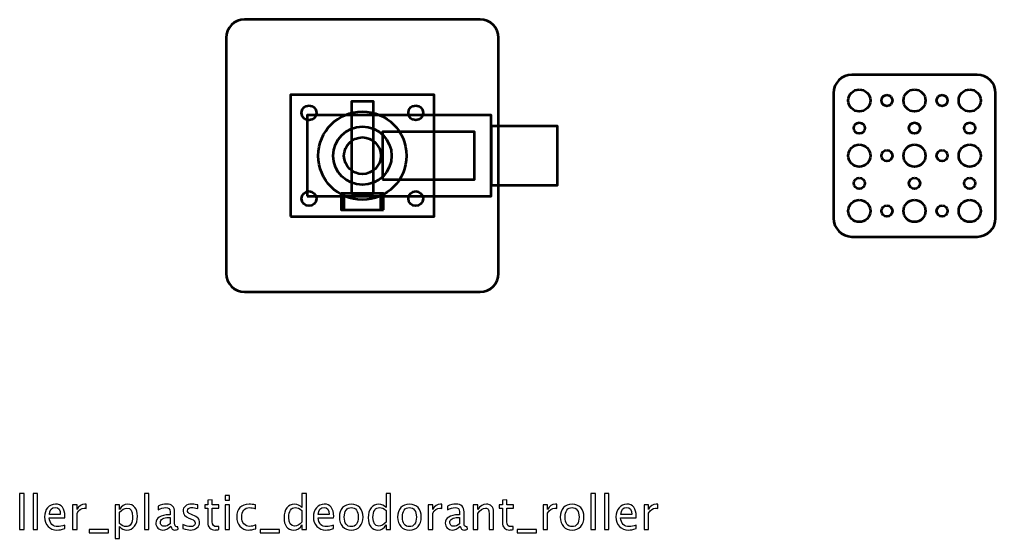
# Model space of a CAD drawing. Header units: centimetres. Extents: x -26.9 to 37.3, y -43.5 to 43.3.
# Drawn here: x 5.69 to 32.2, y -11.9 to 2.2 of the extents above; entities that cross this region are included whole.
import ezdxf

# ---------------------------------------------------------------- set-up
doc = ezdxf.new("R2010")
doc.units = ezdxf.units.CM
doc.header["$MEASUREMENT"] = 0
doc.layers.add('Layer 1', color=7, linetype='Continuous')

msp = doc.modelspace()

# ---------------------------------------------------------------- linework, layer by layer
at = {"layer": 'Layer 1', "color": 4, "lineweight": 53}
for points in [[(13.05, -3.15), (16.95, -3.15), (16.95, 0.15), (13.05, 0.15), (13.05, -3.15)], [(13.5, -2.6), (18.5, -2.6), (18.5, -0.4), (13.5, -0.4), (13.5, -2.6)], [(18.5, -2.3), (20.3, -2.3), (20.3, -0.7), (18.5, -0.7), (18.5, -2.3)], [(15.55, -2.15), (18.05, -2.15), (18.05, -0.85), (15.55, -0.85), (15.55, -2.15)]]:
    msp.add_lwpolyline(points, close=True, dxfattribs=at)
at = {"layer": 'Layer 1', "lineweight": 53}
for centre, major_axis in [((28.50001, -0.00001), (0, 0.30001)), ((30.00001, -0.00001), (0, 0.30001)), ((31.50001, -0.00001), (0, 0.30001)), ((29.25, 0), (0, 0.15)), ((30.75, 0), (0, 0.15)), ((15, -1.5), (0, 0.79375)), ((28.5, -0.75), (0, 0.15)), ((30, -0.75), (0, 0.15)), ((31.5, -0.75), (0, 0.15)), ((28.50001, -1.50001), (0, 0.30001)), ((30.00001, -1.50001), (0, 0.30001)), ((31.50001, -1.50001), (0, 0.30001)), ((29.25, -1.5), (0, 0.15)), ((30.75, -1.5), (0, 0.15)), ((28.5, -2.25), (0, 0.15)), ((30, -2.25), (0, 0.15)), ((31.5, -2.25), (0, 0.15)), ((28.50001, -3.00001), (0, 0.30001)), ((29.25, -3), (0, 0.15)), ((30.00001, -3.00001), (0, 0.30001)), ((30.75, -3), (0, 0.15)), ((31.50001, -3.00001), (0, 0.30001))]:
    msp.add_ellipse(centre, major_axis=major_axis, ratio=1, dxfattribs=at)
at = {"layer": 'Layer 1', "color": 4, "lineweight": 53}
for centre, major_axis in [((13.55, -0.335), (0, 0.2)), ((16.45, -0.335), (0, 0.2)), ((15, -1.5), (0, 1.2)), ((15, -1.5), (0, 0.5)), ((13.55, -2.665), (0, 0.2)), ((16.45, -2.665), (0, 0.2))]:
    msp.add_ellipse(centre, major_axis=major_axis, ratio=1, dxfattribs=at)
at = {"layer": 'Layer 1', "lineweight": 53}
for points in [[(11.3, -4.7), (11.3, -4.7), (11.3, 1.7), (11.3, 1.7), (11.3, 1.7), (11.3, 1.97614), (11.52386, 2.2), (11.8, 2.2), (11.8, 2.2), (11.8, 2.2), (18.2, 2.2), (18.2, 2.2), (18.2, 2.2), (18.47614, 2.2), (18.7, 1.97614), (18.7, 1.7), (18.7, 1.7), (18.7, 1.7), (18.7, -4.7), (18.7, -4.7), (18.7, -4.7), (18.7, -4.97614), (18.47614, -5.2), (18.2, -5.2), (18.2, -5.2), (18.2, -5.2), (11.8, -5.2), (11.8, -5.2), (11.8, -5.2), (11.52386, -5.2), (11.3, -4.97614), (11.3, -4.7)], [(27.8, -3.2), (27.8, -3.2), (27.8, 0.2), (27.8, 0.2), (27.8, 0.2), (27.8, 0.47614), (28.02386, 0.7), (28.3, 0.7), (28.3, 0.7), (28.3, 0.7), (31.7, 0.7), (31.7, 0.7), (31.7, 0.7), (31.97614, 0.7), (32.2, 0.47614), (32.2, 0.2), (32.2, 0.2), (32.2, 0.2), (32.2, -3.2), (32.2, -3.2), (32.2, -3.2), (32.2, -3.47614), (31.97614, -3.7), (31.7, -3.7), (31.7, -3.7), (31.7, -3.7), (28.3, -3.7), (28.3, -3.7), (28.3, -3.7), (28.02386, -3.7), (27.8, -3.47614), (27.8, -3.2)]]:
    msp.add_open_spline(points, degree=3, knots=[0, 0, 0, 0, 0.11111111, 0.11111111, 0.11111111, 0.11111111, 0.22222222, 0.22222222, 0.22222222, 0.22222222, 0.33333333, 0.33333333, 0.33333333, 0.33333333, 0.44444444, 0.44444444, 0.44444444, 0.44444444, 0.55555556, 0.55555556, 0.55555556, 0.55555556, 0.66666667, 0.66666667, 0.66666667, 0.66666667, 0.77777778, 0.77777778, 0.77777778, 0.77777778, 1, 1, 1, 1], dxfattribs=at)
at = {"layer": 'Layer 1', "color": 30, "lineweight": 53}
for points in [[(15.3, -2.525), (15.3, -2.525), (14.7, -2.525), (14.7, -2.525), (14.7, -2.525), (14.7, -2.525), (14.7, -0.025), (14.7, -0.025), (14.7, -0.025), (14.7, -0.025), (15.3, -0.025), (15.3, -0.025), (15.3, -0.025), (15.3, -0.025), (15.3, -2.525), (15.3, -2.525)], [(15.57735, -2.975), (15.57735, -2.975), (14.42265, -2.975), (14.42265, -2.975), (14.42265, -2.975), (14.42265, -2.975), (14.42265, -2.525), (14.42265, -2.525), (14.42265, -2.525), (14.42265, -2.525), (15.57735, -2.525), (15.57735, -2.525), (15.57735, -2.525), (15.57735, -2.525), (15.57735, -2.975), (15.57735, -2.975)], [(15.5, -2.975), (15.5, -2.975), (14.5, -2.975), (14.5, -2.975), (14.5, -2.975), (14.5, -2.975), (14.5, -2.525), (14.5, -2.525), (14.5, -2.525), (14.5, -2.525), (15.5, -2.525), (15.5, -2.525), (15.5, -2.525), (15.5, -2.525), (15.5, -2.975), (15.5, -2.975)]]:
    msp.add_open_spline(points, degree=3, knots=[0, 0, 0, 0, 0.2, 0.2, 0.2, 0.2, 0.4, 0.4, 0.4, 0.4, 0.6, 0.6, 0.6, 0.6, 1, 1, 1, 1], dxfattribs=at)
at = {"layer": 'Layer 1'}
for points, knots in [([(5.68518, -11.65435), (5.68518, -11.65435), (5.68518, -10.67518), (5.68518, -10.67518), (5.68518, -10.67518), (5.68518, -10.67518), (5.8071, -10.67518), (5.8071, -10.67518), (5.8071, -10.67518), (5.8071, -10.67518), (5.8071, -11.65435), (5.8071, -11.65435), (5.8071, -11.65435), (5.8071, -11.65435), (5.68518, -11.65435), (5.68518, -11.65435)], [0, 0, 0, 0, 0.2, 0.2, 0.2, 0.2, 0.4, 0.4, 0.4, 0.4, 0.6, 0.6, 0.6, 0.6, 1, 1, 1, 1]), ([(6.05221, -11.65435), (6.05221, -11.65435), (6.05221, -10.67518), (6.05221, -10.67518), (6.05221, -10.67518), (6.05221, -10.67518), (6.17413, -10.67518), (6.17413, -10.67518), (6.17413, -10.67518), (6.17413, -10.67518), (6.17413, -11.65435), (6.17413, -11.65435), (6.17413, -11.65435), (6.17413, -11.65435), (6.05221, -11.65435), (6.05221, -11.65435)], [0, 0, 0, 0, 0.2, 0.2, 0.2, 0.2, 0.4, 0.4, 0.4, 0.4, 0.6, 0.6, 0.6, 0.6, 1, 1, 1, 1]), ([(9.08073, -11.65435), (9.08073, -11.65435), (9.08073, -10.67518), (9.08073, -10.67518), (9.08073, -10.67518), (9.08073, -10.67518), (9.20265, -10.67518), (9.20265, -10.67518), (9.20265, -10.67518), (9.20265, -10.67518), (9.20265, -11.65435), (9.20265, -11.65435), (9.20265, -11.65435), (9.20265, -11.65435), (9.08073, -11.65435), (9.08073, -11.65435)], [0, 0, 0, 0, 0.2, 0.2, 0.2, 0.2, 0.4, 0.4, 0.4, 0.4, 0.6, 0.6, 0.6, 0.6, 1, 1, 1, 1]), ([(11.09749, -11.65414), (11.05981, -11.66451), (11.02701, -11.66959), (10.99928, -11.66959), (10.99928, -11.66959), (10.93705, -11.66959), (10.88858, -11.65181), (10.85386, -11.61625), (10.85386, -11.61625), (10.81894, -11.58069), (10.80158, -11.53137), (10.80158, -11.46808), (10.80158, -11.46808), (10.80158, -11.46808), (10.80158, -11.07269), (10.80158, -11.07269), (10.80158, -11.07269), (10.80158, -11.07269), (10.71734, -11.07269), (10.71734, -11.07269), (10.71734, -11.07269), (10.71734, -11.07269), (10.71734, -10.98125), (10.71734, -10.98125), (10.71734, -10.98125), (10.71734, -10.98125), (10.80158, -10.98125), (10.80158, -10.98125), (10.80158, -10.98125), (10.80158, -10.98125), (10.80158, -10.85954), (10.80158, -10.85954), (10.80158, -10.85954), (10.80158, -10.85954), (10.9235, -10.8479), (10.9235, -10.8479), (10.9235, -10.8479), (10.9235, -10.8479), (10.9235, -10.98125), (10.9235, -10.98125), (10.9235, -10.98125), (10.9235, -10.98125), (11.10003, -10.98125), (11.10003, -10.98125), (11.10003, -10.98125), (11.10003, -10.98125), (11.10003, -11.07269), (11.10003, -11.07269), (11.10003, -11.07269), (11.10003, -11.07269), (10.9235, -11.07269), (10.9235, -11.07269), (10.9235, -11.07269), (10.9235, -11.07269), (10.9235, -11.44607), (10.9235, -11.44607), (10.9235, -11.44607), (10.9235, -11.53412), (10.96181, -11.57815), (11.03822, -11.57815), (11.03822, -11.57815), (11.05452, -11.57815), (11.07421, -11.5754), (11.09749, -11.57011), (11.09749, -11.57011), (11.09749, -11.57011), (11.09749, -11.65414), (11.09749, -11.65414)], [0, 0, 0, 0, 0.05555556, 0.05555556, 0.05555556, 0.05555556, 0.11111111, 0.11111111, 0.11111111, 0.11111111, 0.16666667, 0.16666667, 0.16666667, 0.16666667, 0.22222222, 0.22222222, 0.22222222, 0.22222222, 0.27777778, 0.27777778, 0.27777778, 0.27777778, 0.33333333, 0.33333333, 0.33333333, 0.33333333, 0.38888889, 0.38888889, 0.38888889, 0.38888889, 0.44444444, 0.44444444, 0.44444444, 0.44444444, 0.5, 0.5, 0.5, 0.5, 0.55555556, 0.55555556, 0.55555556, 0.55555556, 0.61111111, 0.61111111, 0.61111111, 0.61111111, 0.66666667, 0.66666667, 0.66666667, 0.66666667, 0.72222222, 0.72222222, 0.72222222, 0.72222222, 0.77777778, 0.77777778, 0.77777778, 0.77777778, 0.83333333, 0.83333333, 0.83333333, 0.83333333, 0.88888889, 0.88888889, 0.88888889, 0.88888889, 1, 1, 1, 1]), ([(11.27148, -10.85806), (11.27148, -10.85806), (11.27148, -10.73614), (11.27148, -10.73614), (11.27148, -10.73614), (11.27148, -10.73614), (11.3934, -10.73614), (11.3934, -10.73614), (11.3934, -10.73614), (11.3934, -10.73614), (11.3934, -10.85806), (11.3934, -10.85806), (11.3934, -10.85806), (11.3934, -10.85806), (11.27148, -10.85806), (11.27148, -10.85806)], [0, 0, 0, 0, 0.2, 0.2, 0.2, 0.2, 0.4, 0.4, 0.4, 0.4, 0.6, 0.6, 0.6, 0.6, 1, 1, 1, 1]), ([(13.35703, -11.65435), (13.35703, -11.65435), (13.35703, -11.52798), (13.35703, -11.52798), (13.35703, -11.52798), (13.30729, -11.62239), (13.23236, -11.66959), (13.13224, -11.66959), (13.13224, -11.66959), (13.05096, -11.66959), (12.98704, -11.64017), (12.94047, -11.58111), (12.94047, -11.58111), (12.8939, -11.52206), (12.87062, -11.44141), (12.87062, -11.33918), (12.87062, -11.33918), (12.87062, -11.22742), (12.89708, -11.13746), (12.94978, -11.0693), (12.94978, -11.0693), (13.0027, -11.00136), (13.07213, -10.96728), (13.15828, -10.96728), (13.15828, -10.96728), (13.23807, -10.96728), (13.30454, -10.99776), (13.35703, -11.05893), (13.35703, -11.05893), (13.35703, -11.05893), (13.35703, -10.67518), (13.35703, -10.67518), (13.35703, -10.67518), (13.35703, -10.67518), (13.47895, -10.67518), (13.47895, -10.67518), (13.47895, -10.67518), (13.47895, -10.67518), (13.47895, -11.65435), (13.47895, -11.65435), (13.47895, -11.65435), (13.47895, -11.65435), (13.35703, -11.65435), (13.35703, -11.65435)], [0, 0, 0, 0, 0.08333333, 0.08333333, 0.08333333, 0.08333333, 0.16666667, 0.16666667, 0.16666667, 0.16666667, 0.25, 0.25, 0.25, 0.25, 0.33333333, 0.33333333, 0.33333333, 0.33333333, 0.41666667, 0.41666667, 0.41666667, 0.41666667, 0.5, 0.5, 0.5, 0.5, 0.58333333, 0.58333333, 0.58333333, 0.58333333, 0.66666667, 0.66666667, 0.66666667, 0.66666667, 0.75, 0.75, 0.75, 0.75, 0.83333333, 0.83333333, 0.83333333, 0.83333333, 1, 1, 1, 1]), ([(15.64408, -11.65435), (15.64408, -11.65435), (15.64408, -11.52798), (15.64408, -11.52798), (15.64408, -11.52798), (15.59434, -11.62239), (15.51941, -11.66959), (15.41929, -11.66959), (15.41929, -11.66959), (15.33801, -11.66959), (15.27409, -11.64017), (15.22752, -11.58111), (15.22752, -11.58111), (15.18095, -11.52206), (15.15767, -11.44141), (15.15767, -11.33918), (15.15767, -11.33918), (15.15767, -11.22742), (15.18413, -11.13746), (15.23683, -11.0693), (15.23683, -11.0693), (15.28975, -11.00136), (15.35918, -10.96728), (15.44533, -10.96728), (15.44533, -10.96728), (15.52512, -10.96728), (15.59159, -10.99776), (15.64408, -11.05893), (15.64408, -11.05893), (15.64408, -11.05893), (15.64408, -10.67518), (15.64408, -10.67518), (15.64408, -10.67518), (15.64408, -10.67518), (15.766, -10.67518), (15.766, -10.67518), (15.766, -10.67518), (15.766, -10.67518), (15.766, -11.65435), (15.766, -11.65435), (15.766, -11.65435), (15.766, -11.65435), (15.64408, -11.65435), (15.64408, -11.65435)], [0, 0, 0, 0, 0.08333333, 0.08333333, 0.08333333, 0.08333333, 0.16666667, 0.16666667, 0.16666667, 0.16666667, 0.25, 0.25, 0.25, 0.25, 0.33333333, 0.33333333, 0.33333333, 0.33333333, 0.41666667, 0.41666667, 0.41666667, 0.41666667, 0.5, 0.5, 0.5, 0.5, 0.58333333, 0.58333333, 0.58333333, 0.58333333, 0.66666667, 0.66666667, 0.66666667, 0.66666667, 0.75, 0.75, 0.75, 0.75, 0.83333333, 0.83333333, 0.83333333, 0.83333333, 1, 1, 1, 1]), ([(19.10059, -11.65414), (19.06291, -11.66451), (19.03011, -11.66959), (19.00238, -11.66959), (19.00238, -11.66959), (18.94015, -11.66959), (18.89168, -11.65181), (18.85696, -11.61625), (18.85696, -11.61625), (18.82204, -11.58069), (18.80468, -11.53137), (18.80468, -11.46808), (18.80468, -11.46808), (18.80468, -11.46808), (18.80468, -11.07269), (18.80468, -11.07269), (18.80468, -11.07269), (18.80468, -11.07269), (18.72044, -11.07269), (18.72044, -11.07269), (18.72044, -11.07269), (18.72044, -11.07269), (18.72044, -10.98125), (18.72044, -10.98125), (18.72044, -10.98125), (18.72044, -10.98125), (18.80468, -10.98125), (18.80468, -10.98125), (18.80468, -10.98125), (18.80468, -10.98125), (18.80468, -10.85954), (18.80468, -10.85954), (18.80468, -10.85954), (18.80468, -10.85954), (18.9266, -10.8479), (18.9266, -10.8479), (18.9266, -10.8479), (18.9266, -10.8479), (18.9266, -10.98125), (18.9266, -10.98125), (18.9266, -10.98125), (18.9266, -10.98125), (19.10313, -10.98125), (19.10313, -10.98125), (19.10313, -10.98125), (19.10313, -10.98125), (19.10313, -11.07269), (19.10313, -11.07269), (19.10313, -11.07269), (19.10313, -11.07269), (18.9266, -11.07269), (18.9266, -11.07269), (18.9266, -11.07269), (18.9266, -11.07269), (18.9266, -11.44607), (18.9266, -11.44607), (18.9266, -11.44607), (18.9266, -11.53412), (18.96491, -11.57815), (19.04132, -11.57815), (19.04132, -11.57815), (19.05762, -11.57815), (19.07731, -11.5754), (19.10059, -11.57011), (19.10059, -11.57011), (19.10059, -11.57011), (19.10059, -11.65414), (19.10059, -11.65414)], [0, 0, 0, 0, 0.05555556, 0.05555556, 0.05555556, 0.05555556, 0.11111111, 0.11111111, 0.11111111, 0.11111111, 0.16666667, 0.16666667, 0.16666667, 0.16666667, 0.22222222, 0.22222222, 0.22222222, 0.22222222, 0.27777778, 0.27777778, 0.27777778, 0.27777778, 0.33333333, 0.33333333, 0.33333333, 0.33333333, 0.38888889, 0.38888889, 0.38888889, 0.38888889, 0.44444444, 0.44444444, 0.44444444, 0.44444444, 0.5, 0.5, 0.5, 0.5, 0.55555556, 0.55555556, 0.55555556, 0.55555556, 0.61111111, 0.61111111, 0.61111111, 0.61111111, 0.66666667, 0.66666667, 0.66666667, 0.66666667, 0.72222222, 0.72222222, 0.72222222, 0.72222222, 0.77777778, 0.77777778, 0.77777778, 0.77777778, 0.83333333, 0.83333333, 0.83333333, 0.83333333, 0.88888889, 0.88888889, 0.88888889, 0.88888889, 1, 1, 1, 1]), ([(21.20942, -11.65435), (21.20942, -11.65435), (21.20942, -10.67518), (21.20942, -10.67518), (21.20942, -10.67518), (21.20942, -10.67518), (21.33134, -10.67518), (21.33134, -10.67518), (21.33134, -10.67518), (21.33134, -10.67518), (21.33134, -11.65435), (21.33134, -11.65435), (21.33134, -11.65435), (21.33134, -11.65435), (21.20942, -11.65435), (21.20942, -11.65435)], [0, 0, 0, 0, 0.2, 0.2, 0.2, 0.2, 0.4, 0.4, 0.4, 0.4, 0.6, 0.6, 0.6, 0.6, 1, 1, 1, 1]), ([(21.57645, -11.65435), (21.57645, -11.65435), (21.57645, -10.67518), (21.57645, -10.67518), (21.57645, -10.67518), (21.57645, -10.67518), (21.69837, -10.67518), (21.69837, -10.67518), (21.69837, -10.67518), (21.69837, -10.67518), (21.69837, -11.65435), (21.69837, -11.65435), (21.69837, -11.65435), (21.69837, -11.65435), (21.57645, -11.65435), (21.57645, -11.65435)], [0, 0, 0, 0, 0.2, 0.2, 0.2, 0.2, 0.4, 0.4, 0.4, 0.4, 0.6, 0.6, 0.6, 0.6, 1, 1, 1, 1]), ([(6.91327, -11.63276), (6.83136, -11.65731), (6.76129, -11.66959), (6.70287, -11.66959), (6.70287, -11.66959), (6.60318, -11.66959), (6.52211, -11.63657), (6.45967, -11.57074), (6.45967, -11.57074), (6.39723, -11.50491), (6.3659, -11.41961), (6.3659, -11.31462), (6.3659, -11.31462), (6.3659, -11.21281), (6.39342, -11.1292), (6.44866, -11.0638), (6.44866, -11.0638), (6.50391, -10.99861), (6.5746, -10.96601), (6.66075, -10.96601), (6.66075, -10.96601), (6.74224, -10.96601), (6.80532, -10.99501), (6.84977, -11.053), (6.84977, -11.053), (6.89422, -11.111), (6.91645, -11.19313), (6.91645, -11.2996), (6.91645, -11.2996), (6.91645, -11.2996), (6.91581, -11.33685), (6.91581, -11.33685), (6.91581, -11.33685), (6.91581, -11.33685), (6.49036, -11.33685), (6.49036, -11.33685), (6.49036, -11.33685), (6.50814, -11.49772), (6.58667, -11.57815), (6.72573, -11.57815), (6.72573, -11.57815), (6.77675, -11.57815), (6.83919, -11.56376), (6.91327, -11.53497), (6.91327, -11.53497), (6.91327, -11.53497), (6.91327, -11.63276), (6.91327, -11.63276)], [0, 0, 0, 0, 0.07692308, 0.07692308, 0.07692308, 0.07692308, 0.15384615, 0.15384615, 0.15384615, 0.15384615, 0.23076923, 0.23076923, 0.23076923, 0.23076923, 0.30769231, 0.30769231, 0.30769231, 0.30769231, 0.38461538, 0.38461538, 0.38461538, 0.38461538, 0.46153846, 0.46153846, 0.46153846, 0.46153846, 0.53846154, 0.53846154, 0.53846154, 0.53846154, 0.61538462, 0.61538462, 0.61538462, 0.61538462, 0.69230769, 0.69230769, 0.69230769, 0.69230769, 0.76923077, 0.76923077, 0.76923077, 0.76923077, 0.84615385, 0.84615385, 0.84615385, 0.84615385, 1, 1, 1, 1]), ([(6.49671, -11.24541), (6.49671, -11.24541), (6.79389, -11.24541), (6.79389, -11.24541), (6.79389, -11.24541), (6.79389, -11.1201), (6.74711, -11.05745), (6.65377, -11.05745), (6.65377, -11.05745), (6.55979, -11.05745), (6.50751, -11.1201), (6.49671, -11.24541)], [0, 0, 0, 0, 0.25, 0.25, 0.25, 0.25, 0.5, 0.5, 0.5, 0.5, 1, 1, 1, 1]), ([(7.12684, -11.65435), (7.12684, -11.65435), (7.12684, -10.98125), (7.12684, -10.98125), (7.12684, -10.98125), (7.12684, -10.98125), (7.24876, -10.98125), (7.24876, -10.98125), (7.24876, -10.98125), (7.24876, -10.98125), (7.24876, -11.10846), (7.24876, -11.10846), (7.24876, -11.10846), (7.29723, -11.01427), (7.36751, -10.96728), (7.45979, -10.96728), (7.45979, -10.96728), (7.47228, -10.96728), (7.4854, -10.96834), (7.49895, -10.97045), (7.49895, -10.97045), (7.49895, -10.97045), (7.49895, -11.08454), (7.49895, -11.08454), (7.49895, -11.08454), (7.47778, -11.07756), (7.45916, -11.07396), (7.44307, -11.07396), (7.44307, -11.07396), (7.3656, -11.07396), (7.30083, -11.11968), (7.24876, -11.21133), (7.24876, -11.21133), (7.24876, -11.21133), (7.24876, -11.65435), (7.24876, -11.65435), (7.24876, -11.65435), (7.24876, -11.65435), (7.12684, -11.65435), (7.12684, -11.65435)], [0, 0, 0, 0, 0.09090909, 0.09090909, 0.09090909, 0.09090909, 0.18181818, 0.18181818, 0.18181818, 0.18181818, 0.27272727, 0.27272727, 0.27272727, 0.27272727, 0.36363636, 0.36363636, 0.36363636, 0.36363636, 0.45454545, 0.45454545, 0.45454545, 0.45454545, 0.54545455, 0.54545455, 0.54545455, 0.54545455, 0.63636364, 0.63636364, 0.63636364, 0.63636364, 0.72727273, 0.72727273, 0.72727273, 0.72727273, 0.81818182, 0.81818182, 0.81818182, 0.81818182, 1, 1, 1, 1]), ([(8.28148, -11.89946), (8.28148, -11.89946), (8.28148, -10.98125), (8.28148, -10.98125), (8.28148, -10.98125), (8.28148, -10.98125), (8.4034, -10.98125), (8.4034, -10.98125), (8.4034, -10.98125), (8.4034, -10.98125), (8.4034, -11.10846), (8.4034, -11.10846), (8.4034, -11.10846), (8.45335, -11.01427), (8.5285, -10.96728), (8.62861, -10.96728), (8.62861, -10.96728), (8.70968, -10.96728), (8.77339, -10.9967), (8.81996, -11.05576), (8.81996, -11.05576), (8.86653, -11.11481), (8.88981, -11.19546), (8.88981, -11.29769), (8.88981, -11.29769), (8.88981, -11.40903), (8.86335, -11.49899), (8.81065, -11.56714), (8.81065, -11.56714), (8.75794, -11.63551), (8.68852, -11.66959), (8.60258, -11.66959), (8.60258, -11.66959), (8.52278, -11.66959), (8.45632, -11.63911), (8.4034, -11.57794), (8.4034, -11.57794), (8.4034, -11.57794), (8.4034, -11.89946), (8.4034, -11.89946), (8.4034, -11.89946), (8.4034, -11.89946), (8.28148, -11.89946), (8.28148, -11.89946)], [0, 0, 0, 0, 0.08333333, 0.08333333, 0.08333333, 0.08333333, 0.16666667, 0.16666667, 0.16666667, 0.16666667, 0.25, 0.25, 0.25, 0.25, 0.33333333, 0.33333333, 0.33333333, 0.33333333, 0.41666667, 0.41666667, 0.41666667, 0.41666667, 0.5, 0.5, 0.5, 0.5, 0.58333333, 0.58333333, 0.58333333, 0.58333333, 0.66666667, 0.66666667, 0.66666667, 0.66666667, 0.75, 0.75, 0.75, 0.75, 0.83333333, 0.83333333, 0.83333333, 0.83333333, 1, 1, 1, 1]), ([(8.4034, -11.49391), (8.46627, -11.55), (8.52617, -11.57815), (8.58311, -11.57815), (8.58311, -11.57815), (8.6392, -11.57815), (8.68259, -11.55465), (8.71307, -11.50788), (8.71307, -11.50788), (8.74376, -11.4611), (8.759, -11.39527), (8.759, -11.31018), (8.759, -11.31018), (8.759, -11.1527), (8.70693, -11.07396), (8.60279, -11.07396), (8.60279, -11.07396), (8.53463, -11.07396), (8.46817, -11.11079), (8.4034, -11.18466), (8.4034, -11.18466), (8.4034, -11.18466), (8.4034, -11.49391), (8.4034, -11.49391)], [0, 0, 0, 0, 0.14285714, 0.14285714, 0.14285714, 0.14285714, 0.28571429, 0.28571429, 0.28571429, 0.28571429, 0.42857143, 0.42857143, 0.42857143, 0.42857143, 0.57142857, 0.57142857, 0.57142857, 0.57142857, 0.71428571, 0.71428571, 0.71428571, 0.71428571, 1, 1, 1, 1]), ([(9.79468, -11.56862), (9.72145, -11.63593), (9.65096, -11.66959), (9.58323, -11.66959), (9.58323, -11.66959), (9.52756, -11.66959), (9.4812, -11.65223), (9.44459, -11.61731), (9.44459, -11.61731), (9.40776, -11.58238), (9.38934, -11.53836), (9.38934, -11.48523), (9.38934, -11.48523), (9.38934, -11.41178), (9.42024, -11.35526), (9.48205, -11.31589), (9.48205, -11.31589), (9.54386, -11.27652), (9.63255, -11.25684), (9.74812, -11.25684), (9.74812, -11.25684), (9.74812, -11.25684), (9.77669, -11.25684), (9.77669, -11.25684), (9.77669, -11.25684), (9.77669, -11.25684), (9.77669, -11.17577), (9.77669, -11.17577), (9.77669, -11.17577), (9.77669, -11.09767), (9.73605, -11.05872), (9.65456, -11.05872), (9.65456, -11.05872), (9.59148, -11.05872), (9.52248, -11.07862), (9.44776, -11.11841), (9.44776, -11.11841), (9.44776, -11.11841), (9.44776, -11.01808), (9.44776, -11.01808), (9.44776, -11.01808), (9.52989, -10.98421), (9.60736, -10.96728), (9.67996, -10.96728), (9.67996, -10.96728), (9.75468, -10.96728), (9.80992, -10.98421), (9.84527, -11.01829), (9.84527, -11.01829), (9.88083, -11.05237), (9.89861, -11.10486), (9.89861, -11.17577), (9.89861, -11.17577), (9.89861, -11.17577), (9.89861, -11.47994), (9.89861, -11.47994), (9.89861, -11.47994), (9.89861, -11.54957), (9.91999, -11.5845), (9.96296, -11.5845), (9.96296, -11.5845), (9.96825, -11.5845), (9.97608, -11.58365), (9.98645, -11.58196), (9.98645, -11.58196), (9.98645, -11.58196), (9.99513, -11.64969), (9.99513, -11.64969), (9.99513, -11.64969), (9.9674, -11.66303), (9.93692, -11.66959), (9.90348, -11.66959), (9.90348, -11.66959), (9.84654, -11.66959), (9.81035, -11.63593), (9.79468, -11.56862)], [0, 0, 0, 0, 0.05, 0.05, 0.05, 0.05, 0.1, 0.1, 0.1, 0.1, 0.15, 0.15, 0.15, 0.15, 0.2, 0.2, 0.2, 0.2, 0.25, 0.25, 0.25, 0.25, 0.3, 0.3, 0.3, 0.3, 0.35, 0.35, 0.35, 0.35, 0.4, 0.4, 0.4, 0.4, 0.45, 0.45, 0.45, 0.45, 0.5, 0.5, 0.5, 0.5, 0.55, 0.55, 0.55, 0.55, 0.6, 0.6, 0.6, 0.6, 0.65, 0.65, 0.65, 0.65, 0.7, 0.7, 0.7, 0.7, 0.75, 0.75, 0.75, 0.75, 0.8, 0.8, 0.8, 0.8, 0.85, 0.85, 0.85, 0.85, 0.9, 0.9, 0.9, 0.9, 1, 1, 1, 1]), ([(10.12488, -11.63022), (10.12488, -11.63022), (10.12488, -11.51846), (10.12488, -11.51846), (10.12488, -11.51846), (10.20468, -11.55825), (10.27389, -11.57815), (10.33295, -11.57815), (10.33295, -11.57815), (10.36809, -11.57815), (10.3973, -11.56862), (10.42037, -11.54957), (10.42037, -11.54957), (10.44344, -11.53074), (10.45508, -11.50703), (10.45508, -11.47845), (10.45508, -11.47845), (10.45508, -11.43676), (10.4227, -11.40225), (10.35793, -11.37495), (10.35793, -11.37495), (10.35793, -11.37495), (10.28659, -11.34468), (10.28659, -11.34468), (10.28659, -11.34468), (10.1814, -11.30108), (10.12869, -11.238), (10.12869, -11.15609), (10.12869, -11.15609), (10.12869, -11.09745), (10.14943, -11.05131), (10.19092, -11.01766), (10.19092, -11.01766), (10.23241, -10.984), (10.28935, -10.96728), (10.36152, -10.96728), (10.36152, -10.96728), (10.39899, -10.96728), (10.44556, -10.97236), (10.5008, -10.98273), (10.5008, -10.98273), (10.5008, -10.98273), (10.5262, -10.9876), (10.5262, -10.9876), (10.5262, -10.9876), (10.5262, -10.9876), (10.5262, -11.0892), (10.5262, -11.0892), (10.5262, -11.0892), (10.45826, -11.06888), (10.40407, -11.05872), (10.36364, -11.05872), (10.36364, -11.05872), (10.32808, -11.05872), (10.29993, -11.06655), (10.27855, -11.082), (10.27855, -11.082), (10.25738, -11.09745), (10.2468, -11.1182), (10.2468, -11.14423), (10.2468, -11.14423), (10.2468, -11.18085), (10.27643, -11.21197), (10.33591, -11.23715), (10.33591, -11.23715), (10.33591, -11.23715), (10.39454, -11.26192), (10.39454, -11.26192), (10.39454, -11.26192), (10.46101, -11.28986), (10.508, -11.31949), (10.53551, -11.35061), (10.53551, -11.35061), (10.56324, -11.38172), (10.577, -11.42067), (10.577, -11.46724), (10.577, -11.46724), (10.577, -11.52629), (10.55372, -11.57476), (10.50694, -11.61265), (10.50694, -11.61265), (10.46037, -11.65054), (10.40068, -11.66959), (10.32808, -11.66959), (10.32808, -11.66959), (10.2722, -11.66959), (10.20468, -11.65647), (10.12488, -11.63022)], [0, 0, 0, 0, 0.04347826, 0.04347826, 0.04347826, 0.04347826, 0.08695652, 0.08695652, 0.08695652, 0.08695652, 0.13043478, 0.13043478, 0.13043478, 0.13043478, 0.17391304, 0.17391304, 0.17391304, 0.17391304, 0.2173913, 0.2173913, 0.2173913, 0.2173913, 0.26086957, 0.26086957, 0.26086957, 0.26086957, 0.30434783, 0.30434783, 0.30434783, 0.30434783, 0.34782609, 0.34782609, 0.34782609, 0.34782609, 0.39130435, 0.39130435, 0.39130435, 0.39130435, 0.43478261, 0.43478261, 0.43478261, 0.43478261, 0.47826087, 0.47826087, 0.47826087, 0.47826087, 0.52173913, 0.52173913, 0.52173913, 0.52173913, 0.56521739, 0.56521739, 0.56521739, 0.56521739, 0.60869565, 0.60869565, 0.60869565, 0.60869565, 0.65217391, 0.65217391, 0.65217391, 0.65217391, 0.69565217, 0.69565217, 0.69565217, 0.69565217, 0.73913043, 0.73913043, 0.73913043, 0.73913043, 0.7826087, 0.7826087, 0.7826087, 0.7826087, 0.82608696, 0.82608696, 0.82608696, 0.82608696, 0.86956522, 0.86956522, 0.86956522, 0.86956522, 0.91304348, 0.91304348, 0.91304348, 0.91304348, 1, 1, 1, 1]), ([(11.27148, -11.65435), (11.27148, -11.65435), (11.27148, -10.98125), (11.27148, -10.98125), (11.27148, -10.98125), (11.27148, -10.98125), (11.3934, -10.98125), (11.3934, -10.98125), (11.3934, -10.98125), (11.3934, -10.98125), (11.3934, -11.65435), (11.3934, -11.65435), (11.3934, -11.65435), (11.3934, -11.65435), (11.27148, -11.65435), (11.27148, -11.65435)], [0, 0, 0, 0, 0.2, 0.2, 0.2, 0.2, 0.4, 0.4, 0.4, 0.4, 0.6, 0.6, 0.6, 0.6, 1, 1, 1, 1]), ([(12.10587, -11.63403), (12.02692, -11.65774), (11.95876, -11.66959), (11.9014, -11.66959), (11.9014, -11.66959), (11.81038, -11.66959), (11.73503, -11.63593), (11.67513, -11.56884), (11.67513, -11.56884), (11.61523, -11.50153), (11.58517, -11.41665), (11.58517, -11.31441), (11.58517, -11.31441), (11.58517, -11.20519), (11.6148, -11.11989), (11.67407, -11.05893), (11.67407, -11.05893), (11.73334, -10.99776), (11.8161, -10.96728), (11.92236, -10.96728), (11.92236, -10.96728), (11.97464, -10.96728), (12.03348, -10.97448), (12.09825, -10.98887), (12.09825, -10.98887), (12.09825, -10.98887), (12.09825, -11.09174), (12.09825, -11.09174), (12.09825, -11.09174), (12.02946, -11.07142), (11.97337, -11.06126), (11.93019, -11.06126), (11.93019, -11.06126), (11.86753, -11.06126), (11.81737, -11.08475), (11.7799, -11.13153), (11.7799, -11.13153), (11.74244, -11.17831), (11.7236, -11.24075), (11.7236, -11.31865), (11.7236, -11.31865), (11.7236, -11.39421), (11.74307, -11.45517), (11.78181, -11.50195), (11.78181, -11.50195), (11.82054, -11.54852), (11.87113, -11.5718), (11.934, -11.5718), (11.934, -11.5718), (11.98967, -11.5718), (12.04682, -11.55741), (12.10587, -11.52862), (12.10587, -11.52862), (12.10587, -11.52862), (12.10587, -11.63403), (12.10587, -11.63403)], [0, 0, 0, 0, 0.06666667, 0.06666667, 0.06666667, 0.06666667, 0.13333333, 0.13333333, 0.13333333, 0.13333333, 0.2, 0.2, 0.2, 0.2, 0.26666667, 0.26666667, 0.26666667, 0.26666667, 0.33333333, 0.33333333, 0.33333333, 0.33333333, 0.4, 0.4, 0.4, 0.4, 0.46666667, 0.46666667, 0.46666667, 0.46666667, 0.53333333, 0.53333333, 0.53333333, 0.53333333, 0.6, 0.6, 0.6, 0.6, 0.66666667, 0.66666667, 0.66666667, 0.66666667, 0.73333333, 0.73333333, 0.73333333, 0.73333333, 0.8, 0.8, 0.8, 0.8, 0.86666667, 0.86666667, 0.86666667, 0.86666667, 1, 1, 1, 1]), ([(13.35703, -11.14233), (13.29374, -11.08666), (13.23384, -11.05872), (13.17711, -11.05872), (13.17711, -11.05872), (13.12123, -11.05872), (13.07805, -11.082), (13.04736, -11.12878), (13.04736, -11.12878), (13.01667, -11.17535), (13.00143, -11.24139), (13.00143, -11.3269), (13.00143, -11.3269), (13.00143, -11.48417), (13.0535, -11.56291), (13.15785, -11.56291), (13.15785, -11.56291), (13.22559, -11.56291), (13.29205, -11.52587), (13.35703, -11.452), (13.35703, -11.452), (13.35703, -11.452), (13.35703, -11.14233), (13.35703, -11.14233)], [0, 0, 0, 0, 0.14285714, 0.14285714, 0.14285714, 0.14285714, 0.28571429, 0.28571429, 0.28571429, 0.28571429, 0.42857143, 0.42857143, 0.42857143, 0.42857143, 0.57142857, 0.57142857, 0.57142857, 0.57142857, 0.71428571, 0.71428571, 0.71428571, 0.71428571, 1, 1, 1, 1]), ([(14.21724, -11.63276), (14.13533, -11.65731), (14.06526, -11.66959), (14.00684, -11.66959), (14.00684, -11.66959), (13.90715, -11.66959), (13.82608, -11.63657), (13.76364, -11.57074), (13.76364, -11.57074), (13.7012, -11.50491), (13.66987, -11.41961), (13.66987, -11.31462), (13.66987, -11.31462), (13.66987, -11.21281), (13.69739, -11.1292), (13.75263, -11.0638), (13.75263, -11.0638), (13.80788, -10.99861), (13.87857, -10.96601), (13.96472, -10.96601), (13.96472, -10.96601), (14.04621, -10.96601), (14.10929, -10.99501), (14.15374, -11.053), (14.15374, -11.053), (14.19819, -11.111), (14.22042, -11.19313), (14.22042, -11.2996), (14.22042, -11.2996), (14.22042, -11.2996), (14.21978, -11.33685), (14.21978, -11.33685), (14.21978, -11.33685), (14.21978, -11.33685), (13.79433, -11.33685), (13.79433, -11.33685), (13.79433, -11.33685), (13.81211, -11.49772), (13.89064, -11.57815), (14.0297, -11.57815), (14.0297, -11.57815), (14.08072, -11.57815), (14.14316, -11.56376), (14.21724, -11.53497), (14.21724, -11.53497), (14.21724, -11.53497), (14.21724, -11.63276), (14.21724, -11.63276)], [0, 0, 0, 0, 0.07692308, 0.07692308, 0.07692308, 0.07692308, 0.15384615, 0.15384615, 0.15384615, 0.15384615, 0.23076923, 0.23076923, 0.23076923, 0.23076923, 0.30769231, 0.30769231, 0.30769231, 0.30769231, 0.38461538, 0.38461538, 0.38461538, 0.38461538, 0.46153846, 0.46153846, 0.46153846, 0.46153846, 0.53846154, 0.53846154, 0.53846154, 0.53846154, 0.61538462, 0.61538462, 0.61538462, 0.61538462, 0.69230769, 0.69230769, 0.69230769, 0.69230769, 0.76923077, 0.76923077, 0.76923077, 0.76923077, 0.84615385, 0.84615385, 0.84615385, 0.84615385, 1, 1, 1, 1]), ([(13.80068, -11.24541), (13.80068, -11.24541), (14.09786, -11.24541), (14.09786, -11.24541), (14.09786, -11.24541), (14.09786, -11.1201), (14.05108, -11.05745), (13.95774, -11.05745), (13.95774, -11.05745), (13.86376, -11.05745), (13.81148, -11.1201), (13.80068, -11.24541)], [0, 0, 0, 0, 0.25, 0.25, 0.25, 0.25, 0.5, 0.5, 0.5, 0.5, 1, 1, 1, 1]), ([(14.69878, -11.66959), (14.59993, -11.66959), (14.52162, -11.63805), (14.46404, -11.57497), (14.46404, -11.57497), (14.40626, -11.5119), (14.37747, -11.42617), (14.37747, -11.31801), (14.37747, -11.31801), (14.37747, -11.21006), (14.40626, -11.12455), (14.46404, -11.06168), (14.46404, -11.06168), (14.52162, -10.99882), (14.59993, -10.96728), (14.69878, -10.96728), (14.69878, -10.96728), (14.79763, -10.96728), (14.87595, -10.99882), (14.93352, -11.06168), (14.93352, -11.06168), (14.9913, -11.12455), (15.02009, -11.21006), (15.02009, -11.31801), (15.02009, -11.31801), (15.02009, -11.42617), (14.9913, -11.5119), (14.93352, -11.57497), (14.93352, -11.57497), (14.87595, -11.63805), (14.79763, -11.66959), (14.69878, -11.66959)], [0, 0, 0, 0, 0.11111111, 0.11111111, 0.11111111, 0.11111111, 0.22222222, 0.22222222, 0.22222222, 0.22222222, 0.33333333, 0.33333333, 0.33333333, 0.33333333, 0.44444444, 0.44444444, 0.44444444, 0.44444444, 0.55555556, 0.55555556, 0.55555556, 0.55555556, 0.66666667, 0.66666667, 0.66666667, 0.66666667, 0.77777778, 0.77777778, 0.77777778, 0.77777778, 1, 1, 1, 1]), ([(14.69857, -11.57815), (14.75889, -11.57815), (14.80588, -11.5555), (14.83933, -11.50999), (14.83933, -11.50999), (14.87256, -11.4647), (14.88928, -11.40056), (14.88928, -11.31801), (14.88928, -11.31801), (14.88928, -11.23567), (14.87256, -11.17175), (14.83933, -11.12645), (14.83933, -11.12645), (14.80588, -11.08137), (14.75889, -11.05872), (14.69857, -11.05872), (14.69857, -11.05872), (14.63803, -11.05872), (14.59104, -11.08137), (14.55802, -11.12645), (14.55802, -11.12645), (14.52479, -11.17175), (14.50828, -11.23567), (14.50828, -11.31801), (14.50828, -11.31801), (14.50828, -11.40056), (14.52479, -11.4647), (14.55802, -11.50999), (14.55802, -11.50999), (14.59104, -11.5555), (14.63803, -11.57815), (14.69857, -11.57815)], [0, 0, 0, 0, 0.11111111, 0.11111111, 0.11111111, 0.11111111, 0.22222222, 0.22222222, 0.22222222, 0.22222222, 0.33333333, 0.33333333, 0.33333333, 0.33333333, 0.44444444, 0.44444444, 0.44444444, 0.44444444, 0.55555556, 0.55555556, 0.55555556, 0.55555556, 0.66666667, 0.66666667, 0.66666667, 0.66666667, 0.77777778, 0.77777778, 0.77777778, 0.77777778, 1, 1, 1, 1]), ([(15.64408, -11.14233), (15.58079, -11.08666), (15.52089, -11.05872), (15.46416, -11.05872), (15.46416, -11.05872), (15.40828, -11.05872), (15.3651, -11.082), (15.33441, -11.12878), (15.33441, -11.12878), (15.30372, -11.17535), (15.28848, -11.24139), (15.28848, -11.3269), (15.28848, -11.3269), (15.28848, -11.48417), (15.34055, -11.56291), (15.4449, -11.56291), (15.4449, -11.56291), (15.51264, -11.56291), (15.5791, -11.52587), (15.64408, -11.452), (15.64408, -11.452), (15.64408, -11.452), (15.64408, -11.14233), (15.64408, -11.14233)], [0, 0, 0, 0, 0.14285714, 0.14285714, 0.14285714, 0.14285714, 0.28571429, 0.28571429, 0.28571429, 0.28571429, 0.42857143, 0.42857143, 0.42857143, 0.42857143, 0.57142857, 0.57142857, 0.57142857, 0.57142857, 0.71428571, 0.71428571, 0.71428571, 0.71428571, 1, 1, 1, 1]), ([(16.27823, -11.66959), (16.17938, -11.66959), (16.10107, -11.63805), (16.04349, -11.57497), (16.04349, -11.57497), (15.98571, -11.5119), (15.95692, -11.42617), (15.95692, -11.31801), (15.95692, -11.31801), (15.95692, -11.21006), (15.98571, -11.12455), (16.04349, -11.06168), (16.04349, -11.06168), (16.10107, -10.99882), (16.17938, -10.96728), (16.27823, -10.96728), (16.27823, -10.96728), (16.37708, -10.96728), (16.4554, -10.99882), (16.51297, -11.06168), (16.51297, -11.06168), (16.57075, -11.12455), (16.59954, -11.21006), (16.59954, -11.31801), (16.59954, -11.31801), (16.59954, -11.42617), (16.57075, -11.5119), (16.51297, -11.57497), (16.51297, -11.57497), (16.4554, -11.63805), (16.37708, -11.66959), (16.27823, -11.66959)], [0, 0, 0, 0, 0.11111111, 0.11111111, 0.11111111, 0.11111111, 0.22222222, 0.22222222, 0.22222222, 0.22222222, 0.33333333, 0.33333333, 0.33333333, 0.33333333, 0.44444444, 0.44444444, 0.44444444, 0.44444444, 0.55555556, 0.55555556, 0.55555556, 0.55555556, 0.66666667, 0.66666667, 0.66666667, 0.66666667, 0.77777778, 0.77777778, 0.77777778, 0.77777778, 1, 1, 1, 1]), ([(16.27802, -11.57815), (16.33834, -11.57815), (16.38533, -11.5555), (16.41878, -11.50999), (16.41878, -11.50999), (16.45201, -11.4647), (16.46873, -11.40056), (16.46873, -11.31801), (16.46873, -11.31801), (16.46873, -11.23567), (16.45201, -11.17175), (16.41878, -11.12645), (16.41878, -11.12645), (16.38533, -11.08137), (16.33834, -11.05872), (16.27802, -11.05872), (16.27802, -11.05872), (16.21748, -11.05872), (16.17049, -11.08137), (16.13747, -11.12645), (16.13747, -11.12645), (16.10424, -11.17175), (16.08773, -11.23567), (16.08773, -11.31801), (16.08773, -11.31801), (16.08773, -11.40056), (16.10424, -11.4647), (16.13747, -11.50999), (16.13747, -11.50999), (16.17049, -11.5555), (16.21748, -11.57815), (16.27802, -11.57815)], [0, 0, 0, 0, 0.11111111, 0.11111111, 0.11111111, 0.11111111, 0.22222222, 0.22222222, 0.22222222, 0.22222222, 0.33333333, 0.33333333, 0.33333333, 0.33333333, 0.44444444, 0.44444444, 0.44444444, 0.44444444, 0.55555556, 0.55555556, 0.55555556, 0.55555556, 0.66666667, 0.66666667, 0.66666667, 0.66666667, 0.77777778, 0.77777778, 0.77777778, 0.77777778, 1, 1, 1, 1]), ([(16.79046, -11.65435), (16.79046, -11.65435), (16.79046, -10.98125), (16.79046, -10.98125), (16.79046, -10.98125), (16.79046, -10.98125), (16.91238, -10.98125), (16.91238, -10.98125), (16.91238, -10.98125), (16.91238, -10.98125), (16.91238, -11.10846), (16.91238, -11.10846), (16.91238, -11.10846), (16.96085, -11.01427), (17.03113, -10.96728), (17.12341, -10.96728), (17.12341, -10.96728), (17.1359, -10.96728), (17.14902, -10.96834), (17.16257, -10.97045), (17.16257, -10.97045), (17.16257, -10.97045), (17.16257, -11.08454), (17.16257, -11.08454), (17.16257, -11.08454), (17.1414, -11.07756), (17.12278, -11.07396), (17.10669, -11.07396), (17.10669, -11.07396), (17.02922, -11.07396), (16.96445, -11.11968), (16.91238, -11.21133), (16.91238, -11.21133), (16.91238, -11.21133), (16.91238, -11.65435), (16.91238, -11.65435), (16.91238, -11.65435), (16.91238, -11.65435), (16.79046, -11.65435), (16.79046, -11.65435)], [0, 0, 0, 0, 0.09090909, 0.09090909, 0.09090909, 0.09090909, 0.18181818, 0.18181818, 0.18181818, 0.18181818, 0.27272727, 0.27272727, 0.27272727, 0.27272727, 0.36363636, 0.36363636, 0.36363636, 0.36363636, 0.45454545, 0.45454545, 0.45454545, 0.45454545, 0.54545455, 0.54545455, 0.54545455, 0.54545455, 0.63636364, 0.63636364, 0.63636364, 0.63636364, 0.72727273, 0.72727273, 0.72727273, 0.72727273, 0.81818182, 0.81818182, 0.81818182, 0.81818182, 1, 1, 1, 1]), ([(17.65702, -11.56862), (17.58379, -11.63593), (17.5133, -11.66959), (17.44557, -11.66959), (17.44557, -11.66959), (17.3899, -11.66959), (17.34354, -11.65223), (17.30693, -11.61731), (17.30693, -11.61731), (17.2701, -11.58238), (17.25168, -11.53836), (17.25168, -11.48523), (17.25168, -11.48523), (17.25168, -11.41178), (17.28258, -11.35526), (17.34439, -11.31589), (17.34439, -11.31589), (17.4062, -11.27652), (17.49489, -11.25684), (17.61046, -11.25684), (17.61046, -11.25684), (17.61046, -11.25684), (17.63903, -11.25684), (17.63903, -11.25684), (17.63903, -11.25684), (17.63903, -11.25684), (17.63903, -11.17577), (17.63903, -11.17577), (17.63903, -11.17577), (17.63903, -11.09767), (17.59839, -11.05872), (17.5169, -11.05872), (17.5169, -11.05872), (17.45382, -11.05872), (17.38482, -11.07862), (17.3101, -11.11841), (17.3101, -11.11841), (17.3101, -11.11841), (17.3101, -11.01808), (17.3101, -11.01808), (17.3101, -11.01808), (17.39223, -10.98421), (17.4697, -10.96728), (17.5423, -10.96728), (17.5423, -10.96728), (17.61702, -10.96728), (17.67226, -10.98421), (17.70761, -11.01829), (17.70761, -11.01829), (17.74317, -11.05237), (17.76095, -11.10486), (17.76095, -11.17577), (17.76095, -11.17577), (17.76095, -11.17577), (17.76095, -11.47994), (17.76095, -11.47994), (17.76095, -11.47994), (17.76095, -11.54957), (17.78233, -11.5845), (17.8253, -11.5845), (17.8253, -11.5845), (17.83059, -11.5845), (17.83842, -11.58365), (17.84879, -11.58196), (17.84879, -11.58196), (17.84879, -11.58196), (17.85747, -11.64969), (17.85747, -11.64969), (17.85747, -11.64969), (17.82974, -11.66303), (17.79926, -11.66959), (17.76582, -11.66959), (17.76582, -11.66959), (17.70888, -11.66959), (17.67269, -11.63593), (17.65702, -11.56862)], [0, 0, 0, 0, 0.05, 0.05, 0.05, 0.05, 0.1, 0.1, 0.1, 0.1, 0.15, 0.15, 0.15, 0.15, 0.2, 0.2, 0.2, 0.2, 0.25, 0.25, 0.25, 0.25, 0.3, 0.3, 0.3, 0.3, 0.35, 0.35, 0.35, 0.35, 0.4, 0.4, 0.4, 0.4, 0.45, 0.45, 0.45, 0.45, 0.5, 0.5, 0.5, 0.5, 0.55, 0.55, 0.55, 0.55, 0.6, 0.6, 0.6, 0.6, 0.65, 0.65, 0.65, 0.65, 0.7, 0.7, 0.7, 0.7, 0.75, 0.75, 0.75, 0.75, 0.8, 0.8, 0.8, 0.8, 0.85, 0.85, 0.85, 0.85, 0.9, 0.9, 0.9, 0.9, 1, 1, 1, 1]), ([(18.01135, -11.65435), (18.01135, -11.65435), (18.01135, -10.98125), (18.01135, -10.98125), (18.01135, -10.98125), (18.01135, -10.98125), (18.13327, -10.98125), (18.13327, -10.98125), (18.13327, -10.98125), (18.13327, -10.98125), (18.13327, -11.10846), (18.13327, -11.10846), (18.13327, -11.10846), (18.19783, -11.01427), (18.27699, -10.96728), (18.37055, -10.96728), (18.37055, -10.96728), (18.42939, -10.96728), (18.47617, -10.98569), (18.51067, -11.02274), (18.51067, -11.02274), (18.54517, -11.05957), (18.56253, -11.10931), (18.56253, -11.17154), (18.56253, -11.17154), (18.56253, -11.17154), (18.56253, -11.65435), (18.56253, -11.65435), (18.56253, -11.65435), (18.56253, -11.65435), (18.44061, -11.65435), (18.44061, -11.65435), (18.44061, -11.65435), (18.44061, -11.65435), (18.44061, -11.21133), (18.44061, -11.21133), (18.44061, -11.21133), (18.44061, -11.16138), (18.4332, -11.12582), (18.4186, -11.10465), (18.4186, -11.10465), (18.40378, -11.08327), (18.37944, -11.07269), (18.34536, -11.07269), (18.34536, -11.07269), (18.27043, -11.07269), (18.19973, -11.12158), (18.13327, -11.21937), (18.13327, -11.21937), (18.13327, -11.21937), (18.13327, -11.65435), (18.13327, -11.65435), (18.13327, -11.65435), (18.13327, -11.65435), (18.01135, -11.65435), (18.01135, -11.65435)], [0, 0, 0, 0, 0.06666667, 0.06666667, 0.06666667, 0.06666667, 0.13333333, 0.13333333, 0.13333333, 0.13333333, 0.2, 0.2, 0.2, 0.2, 0.26666667, 0.26666667, 0.26666667, 0.26666667, 0.33333333, 0.33333333, 0.33333333, 0.33333333, 0.4, 0.4, 0.4, 0.4, 0.46666667, 0.46666667, 0.46666667, 0.46666667, 0.53333333, 0.53333333, 0.53333333, 0.53333333, 0.6, 0.6, 0.6, 0.6, 0.66666667, 0.66666667, 0.66666667, 0.66666667, 0.73333333, 0.73333333, 0.73333333, 0.73333333, 0.8, 0.8, 0.8, 0.8, 0.86666667, 0.86666667, 0.86666667, 0.86666667, 1, 1, 1, 1]), ([(19.90958, -11.65435), (19.90958, -11.65435), (19.90958, -10.98125), (19.90958, -10.98125), (19.90958, -10.98125), (19.90958, -10.98125), (20.0315, -10.98125), (20.0315, -10.98125), (20.0315, -10.98125), (20.0315, -10.98125), (20.0315, -11.10846), (20.0315, -11.10846), (20.0315, -11.10846), (20.07997, -11.01427), (20.15025, -10.96728), (20.24253, -10.96728), (20.24253, -10.96728), (20.25502, -10.96728), (20.26814, -10.96834), (20.28169, -10.97045), (20.28169, -10.97045), (20.28169, -10.97045), (20.28169, -11.08454), (20.28169, -11.08454), (20.28169, -11.08454), (20.26052, -11.07756), (20.2419, -11.07396), (20.22581, -11.07396), (20.22581, -11.07396), (20.14834, -11.07396), (20.08357, -11.11968), (20.0315, -11.21133), (20.0315, -11.21133), (20.0315, -11.21133), (20.0315, -11.65435), (20.0315, -11.65435), (20.0315, -11.65435), (20.0315, -11.65435), (19.90958, -11.65435), (19.90958, -11.65435)], [0, 0, 0, 0, 0.09090909, 0.09090909, 0.09090909, 0.09090909, 0.18181818, 0.18181818, 0.18181818, 0.18181818, 0.27272727, 0.27272727, 0.27272727, 0.27272727, 0.36363636, 0.36363636, 0.36363636, 0.36363636, 0.45454545, 0.45454545, 0.45454545, 0.45454545, 0.54545455, 0.54545455, 0.54545455, 0.54545455, 0.63636364, 0.63636364, 0.63636364, 0.63636364, 0.72727273, 0.72727273, 0.72727273, 0.72727273, 0.81818182, 0.81818182, 0.81818182, 0.81818182, 1, 1, 1, 1]), ([(20.69719, -11.66959), (20.59834, -11.66959), (20.52003, -11.63805), (20.46245, -11.57497), (20.46245, -11.57497), (20.40467, -11.5119), (20.37588, -11.42617), (20.37588, -11.31801), (20.37588, -11.31801), (20.37588, -11.21006), (20.40467, -11.12455), (20.46245, -11.06168), (20.46245, -11.06168), (20.52003, -10.99882), (20.59834, -10.96728), (20.69719, -10.96728), (20.69719, -10.96728), (20.79604, -10.96728), (20.87436, -10.99882), (20.93193, -11.06168), (20.93193, -11.06168), (20.98971, -11.12455), (21.0185, -11.21006), (21.0185, -11.31801), (21.0185, -11.31801), (21.0185, -11.42617), (20.98971, -11.5119), (20.93193, -11.57497), (20.93193, -11.57497), (20.87436, -11.63805), (20.79604, -11.66959), (20.69719, -11.66959)], [0, 0, 0, 0, 0.11111111, 0.11111111, 0.11111111, 0.11111111, 0.22222222, 0.22222222, 0.22222222, 0.22222222, 0.33333333, 0.33333333, 0.33333333, 0.33333333, 0.44444444, 0.44444444, 0.44444444, 0.44444444, 0.55555556, 0.55555556, 0.55555556, 0.55555556, 0.66666667, 0.66666667, 0.66666667, 0.66666667, 0.77777778, 0.77777778, 0.77777778, 0.77777778, 1, 1, 1, 1]), ([(20.69698, -11.57815), (20.7573, -11.57815), (20.80429, -11.5555), (20.83774, -11.50999), (20.83774, -11.50999), (20.87097, -11.4647), (20.88769, -11.40056), (20.88769, -11.31801), (20.88769, -11.31801), (20.88769, -11.23567), (20.87097, -11.17175), (20.83774, -11.12645), (20.83774, -11.12645), (20.80429, -11.08137), (20.7573, -11.05872), (20.69698, -11.05872), (20.69698, -11.05872), (20.63644, -11.05872), (20.58945, -11.08137), (20.55643, -11.12645), (20.55643, -11.12645), (20.5232, -11.17175), (20.50669, -11.23567), (20.50669, -11.31801), (20.50669, -11.31801), (20.50669, -11.40056), (20.5232, -11.4647), (20.55643, -11.50999), (20.55643, -11.50999), (20.58945, -11.5555), (20.63644, -11.57815), (20.69698, -11.57815)], [0, 0, 0, 0, 0.11111111, 0.11111111, 0.11111111, 0.11111111, 0.22222222, 0.22222222, 0.22222222, 0.22222222, 0.33333333, 0.33333333, 0.33333333, 0.33333333, 0.44444444, 0.44444444, 0.44444444, 0.44444444, 0.55555556, 0.55555556, 0.55555556, 0.55555556, 0.66666667, 0.66666667, 0.66666667, 0.66666667, 0.77777778, 0.77777778, 0.77777778, 0.77777778, 1, 1, 1, 1]), ([(22.43751, -11.63276), (22.3556, -11.65731), (22.28553, -11.66959), (22.22711, -11.66959), (22.22711, -11.66959), (22.12742, -11.66959), (22.04635, -11.63657), (21.98391, -11.57074), (21.98391, -11.57074), (21.92147, -11.50491), (21.89014, -11.41961), (21.89014, -11.31462), (21.89014, -11.31462), (21.89014, -11.21281), (21.91766, -11.1292), (21.9729, -11.0638), (21.9729, -11.0638), (22.02815, -10.99861), (22.09884, -10.96601), (22.18499, -10.96601), (22.18499, -10.96601), (22.26648, -10.96601), (22.32956, -10.99501), (22.37401, -11.053), (22.37401, -11.053), (22.41846, -11.111), (22.44069, -11.19313), (22.44069, -11.2996), (22.44069, -11.2996), (22.44069, -11.2996), (22.44005, -11.33685), (22.44005, -11.33685), (22.44005, -11.33685), (22.44005, -11.33685), (22.0146, -11.33685), (22.0146, -11.33685), (22.0146, -11.33685), (22.03238, -11.49772), (22.11091, -11.57815), (22.24997, -11.57815), (22.24997, -11.57815), (22.30099, -11.57815), (22.36343, -11.56376), (22.43751, -11.53497), (22.43751, -11.53497), (22.43751, -11.53497), (22.43751, -11.63276), (22.43751, -11.63276)], [0, 0, 0, 0, 0.07692308, 0.07692308, 0.07692308, 0.07692308, 0.15384615, 0.15384615, 0.15384615, 0.15384615, 0.23076923, 0.23076923, 0.23076923, 0.23076923, 0.30769231, 0.30769231, 0.30769231, 0.30769231, 0.38461538, 0.38461538, 0.38461538, 0.38461538, 0.46153846, 0.46153846, 0.46153846, 0.46153846, 0.53846154, 0.53846154, 0.53846154, 0.53846154, 0.61538462, 0.61538462, 0.61538462, 0.61538462, 0.69230769, 0.69230769, 0.69230769, 0.69230769, 0.76923077, 0.76923077, 0.76923077, 0.76923077, 0.84615385, 0.84615385, 0.84615385, 0.84615385, 1, 1, 1, 1]), ([(22.02095, -11.24541), (22.02095, -11.24541), (22.31813, -11.24541), (22.31813, -11.24541), (22.31813, -11.24541), (22.31813, -11.1201), (22.27135, -11.05745), (22.17801, -11.05745), (22.17801, -11.05745), (22.08403, -11.05745), (22.03175, -11.1201), (22.02095, -11.24541)], [0, 0, 0, 0, 0.25, 0.25, 0.25, 0.25, 0.5, 0.5, 0.5, 0.5, 1, 1, 1, 1]), ([(22.65108, -11.65435), (22.65108, -11.65435), (22.65108, -10.98125), (22.65108, -10.98125), (22.65108, -10.98125), (22.65108, -10.98125), (22.773, -10.98125), (22.773, -10.98125), (22.773, -10.98125), (22.773, -10.98125), (22.773, -11.10846), (22.773, -11.10846), (22.773, -11.10846), (22.82147, -11.01427), (22.89175, -10.96728), (22.98403, -10.96728), (22.98403, -10.96728), (22.99652, -10.96728), (23.00964, -10.96834), (23.02319, -10.97045), (23.02319, -10.97045), (23.02319, -10.97045), (23.02319, -11.08454), (23.02319, -11.08454), (23.02319, -11.08454), (23.00202, -11.07756), (22.9834, -11.07396), (22.96731, -11.07396), (22.96731, -11.07396), (22.88984, -11.07396), (22.82507, -11.11968), (22.773, -11.21133), (22.773, -11.21133), (22.773, -11.21133), (22.773, -11.65435), (22.773, -11.65435), (22.773, -11.65435), (22.773, -11.65435), (22.65108, -11.65435), (22.65108, -11.65435)], [0, 0, 0, 0, 0.09090909, 0.09090909, 0.09090909, 0.09090909, 0.18181818, 0.18181818, 0.18181818, 0.18181818, 0.27272727, 0.27272727, 0.27272727, 0.27272727, 0.36363636, 0.36363636, 0.36363636, 0.36363636, 0.45454545, 0.45454545, 0.45454545, 0.45454545, 0.54545455, 0.54545455, 0.54545455, 0.54545455, 0.63636364, 0.63636364, 0.63636364, 0.63636364, 0.72727273, 0.72727273, 0.72727273, 0.72727273, 0.81818182, 0.81818182, 0.81818182, 0.81818182, 1, 1, 1, 1]), ([(9.77669, -11.50216), (9.77669, -11.50216), (9.77669, -11.32923), (9.77669, -11.32923), (9.77669, -11.32923), (9.77669, -11.32923), (9.73753, -11.32796), (9.73753, -11.32796), (9.73753, -11.32796), (9.6698, -11.32796), (9.61519, -11.34045), (9.57349, -11.36542), (9.57349, -11.36542), (9.532, -11.39061), (9.51126, -11.42384), (9.51126, -11.46533), (9.51126, -11.46533), (9.51126, -11.49433), (9.52163, -11.51888), (9.54216, -11.53899), (9.54216, -11.53899), (9.56291, -11.5591), (9.5881, -11.56926), (9.61794, -11.56926), (9.61794, -11.56926), (9.66874, -11.56926), (9.72166, -11.54682), (9.77669, -11.50216)], [0, 0, 0, 0, 0.125, 0.125, 0.125, 0.125, 0.25, 0.25, 0.25, 0.25, 0.375, 0.375, 0.375, 0.375, 0.5, 0.5, 0.5, 0.5, 0.625, 0.625, 0.625, 0.625, 0.75, 0.75, 0.75, 0.75, 1, 1, 1, 1]), ([(17.63903, -11.50216), (17.63903, -11.50216), (17.63903, -11.32923), (17.63903, -11.32923), (17.63903, -11.32923), (17.63903, -11.32923), (17.59987, -11.32796), (17.59987, -11.32796), (17.59987, -11.32796), (17.53214, -11.32796), (17.47753, -11.34045), (17.43583, -11.36542), (17.43583, -11.36542), (17.39434, -11.39061), (17.3736, -11.42384), (17.3736, -11.46533), (17.3736, -11.46533), (17.3736, -11.49433), (17.38397, -11.51888), (17.4045, -11.53899), (17.4045, -11.53899), (17.42525, -11.5591), (17.45044, -11.56926), (17.48028, -11.56926), (17.48028, -11.56926), (17.53108, -11.56926), (17.584, -11.54682), (17.63903, -11.50216)], [0, 0, 0, 0, 0.125, 0.125, 0.125, 0.125, 0.25, 0.25, 0.25, 0.25, 0.375, 0.375, 0.375, 0.375, 0.5, 0.5, 0.5, 0.5, 0.625, 0.625, 0.625, 0.625, 0.75, 0.75, 0.75, 0.75, 1, 1, 1, 1]), ([(7.5779, -11.74579), (7.5779, -11.74579), (7.5779, -11.65435), (7.5779, -11.65435), (7.5779, -11.65435), (7.5779, -11.65435), (8.10622, -11.65435), (8.10622, -11.65435), (8.10622, -11.65435), (8.10622, -11.65435), (8.10622, -11.74579), (8.10622, -11.74579), (8.10622, -11.74579), (8.10622, -11.74579), (7.5779, -11.74579), (7.5779, -11.74579)], [0, 0, 0, 0, 0.2, 0.2, 0.2, 0.2, 0.4, 0.4, 0.4, 0.4, 0.6, 0.6, 0.6, 0.6, 1, 1, 1, 1]), ([(12.22038, -11.74579), (12.22038, -11.74579), (12.22038, -11.65435), (12.22038, -11.65435), (12.22038, -11.65435), (12.22038, -11.65435), (12.7487, -11.65435), (12.7487, -11.65435), (12.7487, -11.65435), (12.7487, -11.65435), (12.7487, -11.74579), (12.7487, -11.74579), (12.7487, -11.74579), (12.7487, -11.74579), (12.22038, -11.74579), (12.22038, -11.74579)], [0, 0, 0, 0, 0.2, 0.2, 0.2, 0.2, 0.4, 0.4, 0.4, 0.4, 0.6, 0.6, 0.6, 0.6, 1, 1, 1, 1]), ([(19.206, -11.74579), (19.206, -11.74579), (19.206, -11.65435), (19.206, -11.65435), (19.206, -11.65435), (19.206, -11.65435), (19.73432, -11.65435), (19.73432, -11.65435), (19.73432, -11.65435), (19.73432, -11.65435), (19.73432, -11.74579), (19.73432, -11.74579), (19.73432, -11.74579), (19.73432, -11.74579), (19.206, -11.74579), (19.206, -11.74579)], [0, 0, 0, 0, 0.2, 0.2, 0.2, 0.2, 0.4, 0.4, 0.4, 0.4, 0.6, 0.6, 0.6, 0.6, 1, 1, 1, 1])]:
    msp.add_open_spline(points, degree=3, knots=knots, dxfattribs=at)

doc.saveas('drawing.dxf')
